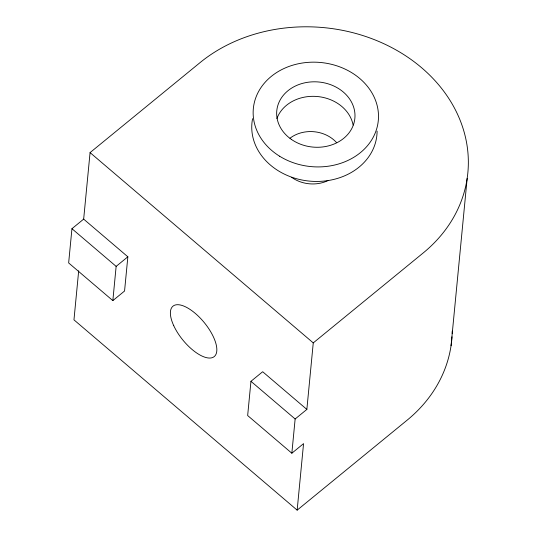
<?xml version="1.0" encoding="UTF-8"?>
<svg xmlns="http://www.w3.org/2000/svg" width="537" height="537" viewBox="0 0 537 537"><rect width="100%" height="100%" fill="white"/><g stroke="black" fill="none" stroke-linecap="round" stroke-linejoin="round"><path stroke-width="0.81" d="M83.665 219.123L71.945 228.702L68.649 262.935L112.844 300.613L124.557 291.027L127.853 256.8L83.665 219.123L90.068 152.609L200.059 62.614A156.911 130.699 5.5 0 1 421.652 67.769A156.911 130.699 5.5 0 1 423.257 252.907L313.259 342.895L306.855 409.409L295.142 418.994L291.846 453.221L247.658 415.544L250.954 381.317L262.667 371.732L306.855 409.409M78.684 270.809L73.965 319.857L297.156 510.15L407.153 420.156A156.911 130.699 5.5 0 0 452.013 336.806M112.844 300.613L116.14 266.379L127.853 256.8M297.156 510.15L303.559 443.636L291.846 453.221M451.053 345.714L467.156 178.459M90.068 152.609L313.259 342.895M71.945 228.702L116.14 266.379M250.954 381.317L295.142 418.994M328.402 180.378A31.381 26.138 5.5 0 1 291.658 177.331M289.973 138.231A31.381 26.138 5.5 0 1 336.612 142.654M452.235 331.101A156.911 130.699 5.5 0 1 452.174 333.544M276.897 118.57A39.228 32.676 5.5 0 1 317.038 96.492A39.228 32.676 5.5 0 1 353.111 125.061M377.102 131.135A62.769 52.277 5.5 0 1 309.137 181.076A62.769 52.277 5.5 0 1 252.591 118.684M173.746 325.704A32.562 13.801 50.7 0 0 213.961 356.79A32.562 13.801 50.7 0 0 193.132 311.648A32.562 13.801 50.7 0 0 173.746 325.704M291.645 139.58A39.228 32.676 5.5 0 0 354.601 120.295A39.228 32.676 5.5 0 0 301.217 83.752A39.228 32.676 5.5 0 0 291.645 139.58M279.643 156.233A62.769 52.277 5.5 0 0 378.236 121.167A62.769 52.277 5.5 0 0 289.584 66.232A62.769 52.277 5.5 0 0 279.643 156.233"/></g></svg>
